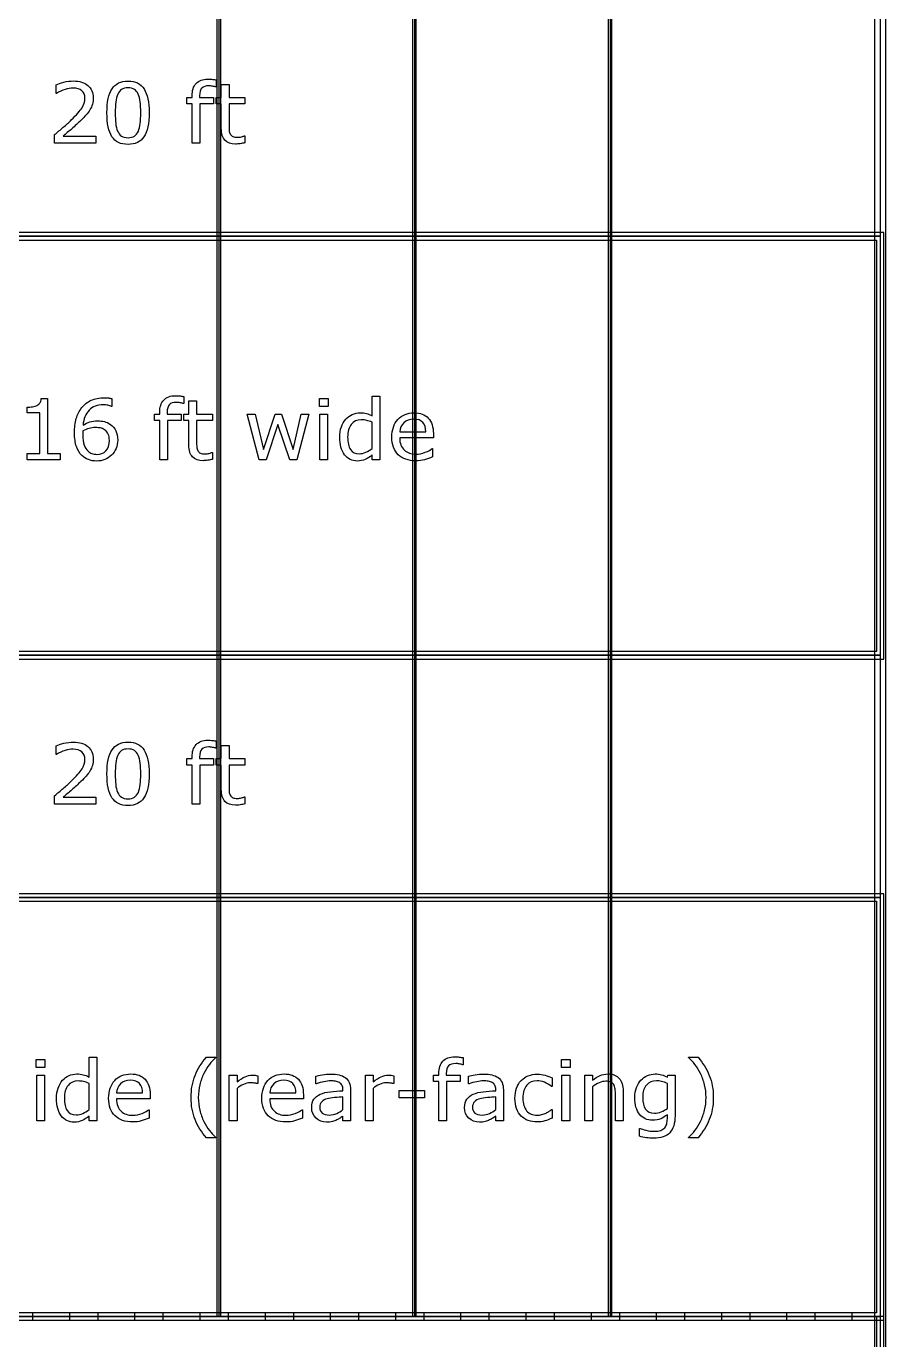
# Model space of a CAD drawing. Extents: x -13 to 750, y 12 to 2314.
# Drawn here: x 176.3 to 268.6, y 1431.4 to 1572.4 of the extents above; entities that cross this region are included whole.
import ezdxf

# ---------------------------------------------------------------- set-up
doc = ezdxf.new("R2010")
doc.units = 0
doc.layers.get('0').update_dxf_attribs({"linetype": 'CONTINUOUS'})

msp = doc.modelspace()

# ---------------------------------------------------------------- linework, layer by layer
at = {"color": 7}
for points in [[(43.400391, 1718.48961), (43.400391, 1266.2904), (268.59961, 1266.2904), (268.59961, 1718.48961)], [(44.599609, 1717.29039), (267.40039, 1717.29039), (267.40039, 1267.4896), (44.599609, 1267.4896)], [(196.80078, 1691.89), (196.80078, 1433.89), (197.19922, 1433.89), (197.19922, 1691.89)], [(217.80078, 1691.89), (217.80078, 1433.89), (218.19922, 1433.89), (218.19922, 1691.89)], [(238.80078, 1691.89), (238.80078, 1433.89), (239.19922, 1433.89), (239.19922, 1691.89)], [(44, 1575.89), (268, 1575.89), (268, 1549.89), (44, 1549.89)], [(189.51489, 1563.16393)], [(188.35912, 1561.16881)], [(43.599609, 1550.29039), (43.599609, 1504.48961), (268.40039, 1504.48961), (268.40039, 1550.29039)], [(44, 1549.89), (268, 1549.89), (268, 1504.89), (44, 1504.89)], [(44.400391, 1549.48961), (267.59961, 1549.48961), (267.59961, 1505.29039), (44.400391, 1505.29039)], [(208.73437, 1531.62047), (207.80273, 1531.62047), (207.80273, 1532.4774), (208.73437, 1532.4774)], [(206.65576, 1530.79869), (205.37695, 1525.89), (204.6123, 1525.89), (203.35107, 1529.67369), (202.09863, 1525.89), (201.33838, 1525.89), (200.04639, 1530.79869), (200.90771, 1530.79869), (201.80859, 1526.99742), (203.03467, 1530.79869), (203.71582, 1530.79869), (204.97266, 1526.99742), (205.8252, 1530.79869)], [(208.68164, 1525.89), (207.85547, 1525.89), (207.85547, 1530.79869), (208.68164, 1530.79869)], [(186.14213, 1528.01251)], [(213.47168, 1527.09847)], [(44, 1504.89), (268, 1504.89), (268, 1478.89), (44, 1478.89)], [(189.51489, 1492.16393)], [(188.35912, 1490.16881)], [(43.599609, 1479.29039), (43.599609, 1433.48961), (268.40039, 1433.48961), (268.40039, 1479.29039)], [(44, 1478.89), (268, 1478.89), (268, 1433.89), (44, 1433.89)], [(44.400391, 1478.48961), (267.59961, 1478.48961), (267.59961, 1434.29039), (44.400391, 1434.29039)], [(178.32642, 1460.62047), (177.39478, 1460.62047), (177.39478, 1461.4774), (178.32642, 1461.4774)], [(234.72144, 1460.62047), (233.78979, 1460.62047), (233.78979, 1461.4774), (234.72144, 1461.4774)], [(178.27368, 1454.89), (177.44751, 1454.89), (177.44751, 1459.79869), (178.27368, 1459.79869)], [(234.6687, 1454.89), (233.84253, 1454.89), (233.84253, 1459.79869), (234.6687, 1459.79869)], [(219.09009, 1457.35533), (216.3479, 1457.35533), (216.3479, 1458.15074), (219.09009, 1458.15074)], [(250.08472, 1457.40358)], [(183.06372, 1456.09847)], [(210.323, 1456.09852)], [(226.73218, 1456.09852)], [(245.15405, 1456.2391)], [(44, 1433.89), (268, 1433.89), (268, 1289.89), (44, 1289.89)], [(177, 1434.29039), (177, 1433.48961), (181, 1433.48961), (181, 1434.29039)], [(184, 1434.29039), (184, 1433.48961), (188, 1433.48961), (188, 1434.29039)], [(191, 1434.29039), (191, 1433.48961), (195, 1433.48961), (195, 1434.29039)], [(198, 1434.29039), (198, 1433.48961), (202, 1433.48961), (202, 1434.29039)], [(205, 1434.29039), (205, 1433.48961), (209, 1433.48961), (209, 1434.29039)], [(212, 1434.29039), (212, 1433.48961), (216, 1433.48961), (216, 1434.29039)], [(219, 1434.29039), (219, 1433.48961), (223, 1433.48961), (223, 1434.29039)], [(226, 1434.29039), (226, 1433.48961), (230, 1433.48961), (230, 1434.29039)], [(233, 1434.29039), (233, 1433.48961), (237, 1433.48961), (237, 1434.29039)], [(240, 1434.29039), (240, 1433.48961), (244, 1433.48961), (244, 1434.29039)], [(247, 1434.29039), (247, 1433.48961), (251, 1433.48961), (251, 1434.29039)], [(254, 1434.29039), (254, 1433.48961), (258, 1433.48961), (258, 1434.29039)], [(261, 1434.29039), (261, 1433.48961), (265, 1433.48961), (265, 1434.29039)], [(267.59961, 1433.89), (267.59961, 1429.89), (268.40039, 1429.89), (268.40039, 1433.89)]]:
    msp.add_lwpolyline(points, close=True, dxfattribs=at)
for points in [[(197, 1691.89), (197, 1433.89)], [(218, 1691.89), (218, 1433.89)], [(239, 1691.89), (239, 1433.89)], [(179.57886, 1565.23814), (179.53496, 1565.23814), (179.53496, 1566.161)], [(196.72632, 1565.92809), (196.68242, 1565.92809)], [(197.26685, 1561.49405), (197.26685, 1564.10441), (196.70874, 1564.10441), (196.70874, 1564.79874), (197.26685, 1564.79874), (197.26685, 1566.20939), (198.09302, 1566.20939), (198.09302, 1564.79874), (199.7981, 1564.79874), (199.7981, 1564.10441), (198.09302, 1564.10441), (198.09302, 1561.86759)], [(196.72637, 1566.68394), (196.72632, 1565.92809)], [(194.92901, 1564.96564), (194.92901, 1564.79865), (196.41875, 1564.79865), (196.41875, 1564.10432), (194.95537, 1564.10432), (194.95537, 1559.89), (194.1292, 1559.89), (194.1292, 1564.10436), (193.57109, 1564.10436), (193.57109, 1564.79869), (194.1292, 1564.79869), (194.1292, 1564.96129)], [(183.802, 1559.89), (179.37231, 1559.89), (179.37231, 1560.80846)], [(180.28201, 1560.64146), (183.80203, 1560.64146), (183.802, 1559.89)], [(199.75417, 1560.67664), (199.79807, 1560.67664), (199.7981, 1559.93395)], [(177.93311, 1532.45539), (178.61426, 1532.45539), (178.61426, 1526.55793), (179.9502, 1526.55793), (179.9502, 1525.89)], [(185.50488, 1532.4554), (185.50488, 1531.61604), (185.46098, 1531.61604)], [(193.24805, 1531.92805), (193.20415, 1531.92805)], [(193.78857, 1527.49401), (193.78857, 1530.10437), (193.23047, 1530.10437), (193.23047, 1530.7987), (193.78857, 1530.7987), (193.78857, 1532.20935), (194.61475, 1532.20935), (194.61475, 1530.7987), (196.31982, 1530.7987), (196.31982, 1530.10437), (194.61475, 1530.10437), (194.61475, 1527.86755)], [(193.2481, 1532.68394), (193.24805, 1531.92805)], [(213.47168, 1530.60093), (213.47168, 1532.72788), (214.29785, 1532.72788), (214.29785, 1525.89)], [(179.9502, 1525.89), (176.4082, 1525.89), (176.4082, 1526.55797), (177.77051, 1526.55797), (177.77051, 1530.94371), (176.4082, 1530.94371), (176.4082, 1531.54137)], [(191.45073, 1530.9656), (191.45073, 1530.79861), (192.94048, 1530.79861), (192.94048, 1530.10428), (191.4771, 1530.10428), (191.4771, 1525.89), (190.65093, 1525.89), (190.65093, 1530.10436), (190.09282, 1530.10436), (190.09282, 1530.79869), (190.65093, 1530.79869), (190.65093, 1530.96129)], [(213.47168, 1527.0985), (213.47168, 1529.91539)], [(185.25038, 1527.97729), (185.25, 1527.97736)], [(216.41602, 1528.89146), (219.22852, 1528.89146)], [(220.03271, 1528.25865), (216.41602, 1528.25865)], [(220.03266, 1528.70689), (220.03271, 1528.25865)], [(196.27591, 1526.6766), (196.31981, 1526.6766), (196.31982, 1525.93391)], [(214.29785, 1525.89), (213.47168, 1525.89), (213.47168, 1526.40416)], [(219.89209, 1527.08971), (219.93599, 1527.08971), (219.93599, 1526.18883)], [(197.26685, 1490.49405), (197.26685, 1493.10441), (196.70874, 1493.10441), (196.70874, 1493.79874), (197.26685, 1493.79874), (197.26685, 1495.20939), (198.09302, 1495.20939), (198.09302, 1493.79874), (199.7981, 1493.79874), (199.7981, 1493.10441), (198.09302, 1493.10441), (198.09302, 1490.86759)], [(196.72637, 1495.68394), (196.72632, 1494.92809)], [(179.57886, 1494.23814), (179.53496, 1494.23814), (179.53496, 1495.161)], [(194.92901, 1493.96564), (194.92901, 1493.79865), (196.41875, 1493.79865), (196.41875, 1493.10432), (194.95537, 1493.10432), (194.95537, 1488.89), (194.1292, 1488.89), (194.1292, 1493.10436), (193.57109, 1493.10436), (193.57109, 1493.79869), (194.1292, 1493.79869), (194.1292, 1493.96129)], [(196.72632, 1494.92809), (196.68242, 1494.92809)], [(183.802, 1488.89), (179.37231, 1488.89), (179.37231, 1489.80846)], [(180.28201, 1489.64146), (183.80203, 1489.64146), (183.802, 1488.89)], [(199.75417, 1489.67664), (199.79807, 1489.67664), (199.7981, 1488.93395)], [(183.06372, 1459.60093), (183.06372, 1461.72788), (183.88989, 1461.72788), (183.88989, 1454.89)], [(195.66284, 1461.72789), (196.66919, 1461.72789), (196.66919, 1461.68399)], [(223.21659, 1461.68394), (223.21655, 1460.92809)], [(247.43921, 1461.6839), (247.43921, 1461.7278), (248.44556, 1461.7278)], [(221.41923, 1459.96564), (221.41923, 1459.79865), (222.90898, 1459.79865), (222.90898, 1459.10432), (221.4456, 1459.10432), (221.4456, 1454.89), (220.61942, 1454.89), (220.61942, 1459.10436), (220.06132, 1459.10436), (220.06132, 1459.79869), (220.61942, 1459.79869), (220.61942, 1459.96129)], [(223.21655, 1460.92809), (223.17265, 1460.92809)], [(183.06372, 1456.0985), (183.06372, 1458.91539)], [(198.95439, 1458.37486), (198.95439, 1454.89), (198.12821, 1454.89), (198.12821, 1459.79869), (198.95439, 1459.79869), (198.95439, 1459.07359)], [(201.19116, 1458.89781), (201.14726, 1458.89781)], [(201.1912, 1459.74599), (201.19116, 1458.89781)], [(207.45337, 1458.85392), (207.40947, 1458.85392), (207.40947, 1459.69327)], [(213.56181, 1458.37486), (213.56181, 1454.89), (212.73564, 1454.89), (212.73564, 1459.79869), (213.56181, 1459.79869), (213.56181, 1459.07359)], [(215.79858, 1458.89781), (215.75468, 1458.89781)], [(215.79862, 1459.74599), (215.79858, 1458.89781)], [(223.86255, 1458.85392), (223.81865, 1458.85392), (223.81865, 1459.69327)], [(232.77466, 1459.50426), (232.77466, 1458.5858), (232.73066, 1458.5858)], [(237.12959, 1458.55506), (237.12959, 1454.89), (236.30342, 1454.89), (236.30342, 1459.79869), (237.12959, 1459.79869), (237.12959, 1459.25377)], [(245.15398, 1459.58771), (245.20668, 1459.79865), (245.98011, 1459.79865), (245.98022, 1455.44811)], [(245.15405, 1456.23912), (245.15405, 1458.91539)], [(186.00806, 1457.89146), (188.82056, 1457.89146)], [(189.62476, 1457.25865), (186.00806, 1457.25865)], [(189.62471, 1457.70689), (189.62476, 1457.25865)], [(202.46118, 1457.89146), (205.27368, 1457.89146)], [(206.07788, 1457.25865), (202.46118, 1457.25865)], [(206.07784, 1457.70689), (206.07788, 1457.25865)], [(210.323, 1458.13317), (210.323, 1458.26062)], [(210.323, 1456.0985), (210.323, 1457.4652)], [(211.14483, 1458.22109), (211.14478, 1454.89)], [(226.73218, 1458.13317), (226.73218, 1458.26062)], [(226.73218, 1456.0985), (226.73218, 1457.4652)], [(227.55401, 1458.22109), (227.55396, 1454.89)], [(240.40796, 1454.89), (239.58179, 1454.89), (239.58179, 1457.68492)], [(240.40791, 1458.07604), (240.40796, 1454.89)], [(189.48413, 1456.08971), (189.52803, 1456.08971), (189.52803, 1455.18883)], [(205.93726, 1456.08971), (205.98116, 1456.08971), (205.98116, 1455.18883)], [(232.73066, 1456.10728), (232.77466, 1456.10728), (232.77466, 1455.19762)], [(183.88989, 1454.89), (183.06372, 1454.89), (183.06372, 1455.40416)], [(211.14478, 1454.89), (210.323, 1454.89), (210.323, 1455.41295)], [(227.55396, 1454.89), (226.73218, 1454.89), (226.73218, 1455.41295)], [(245.15398, 1455.1097), (245.15398, 1455.55794)], [(196.66919, 1453.07945), (195.66284, 1453.07945)], [(196.66919, 1453.12344), (196.66919, 1453.07945)], [(242.17456, 1453.24202), (242.17456, 1454.08577), (242.21846, 1454.08577)], [(248.44556, 1453.07945), (247.43921, 1453.07945), (247.43921, 1453.12335)]]:
    msp.add_lwpolyline(points, dxfattribs=at)
for points in [[(179.53496, 1566.161), (179.742967, 1566.263533), (180.019823, 1566.357283), (180.36553, 1566.44225)], [(180.36553, 1566.44225), (180.714163, 1566.52721), (181.051077, 1566.56969), (181.37627, 1566.56969)], [(181.35425, 1565.80943), (181.08765, 1565.80943), (180.799077, 1565.762557), (180.48853, 1565.66881)], [(182.29028, 1565.51939), (182.067627, 1565.71275), (181.755617, 1565.80943), (181.35425, 1565.80943)], [(181.37627, 1566.56969), (182.04717, 1566.56969), (182.57305, 1566.40709), (182.95391, 1566.08189)], [(182.95391, 1566.08189), (183.33477, 1565.75963), (183.5252, 1565.321643), (183.5252, 1564.76793)], [(184.98853, 1563.15514), (184.98853, 1564.318227), (185.171633, 1565.176623), (185.53784, 1565.73033)], [(185.53784, 1565.73033), (185.904053, 1566.28697), (186.475343, 1566.56529), (187.25171, 1566.56529)], [(187.25171, 1565.8402), (186.976317, 1565.8402), (186.7478, 1565.78307), (186.56616, 1565.66881)], [(187.25171, 1566.56529), (188.036863, 1566.56529), (188.609617, 1566.282577), (188.96997, 1565.71715)], [(187.93286, 1565.66881), (187.75708, 1565.78307), (187.53003, 1565.8402), (187.25171, 1565.8402)], [(188.96997, 1565.71715), (189.33325, 1565.15465), (189.51489, 1564.303577), (189.51489, 1563.16393)], [(194.1292, 1564.96129), (194.1292, 1565.544297), (194.27422, 1565.991073), (194.56426, 1566.30162)], [(194.56426, 1566.30162), (194.8543, 1566.6151), (195.273243, 1566.77184), (195.82109, 1566.77184)], [(195.16631, 1565.81379), (195.00811, 1565.658517), (194.92901, 1565.3758), (194.92901, 1564.96564)], [(195.93975, 1566.05109), (195.585257, 1566.05109), (195.327443, 1565.97199), (195.16631, 1565.81379)], [(195.82109, 1566.77184), (196.005663, 1566.77184), (196.171193, 1566.76304), (196.31768, 1566.74544)], [(196.32647, 1566.00719), (196.179983, 1566.036457), (196.051077, 1566.05109), (195.93975, 1566.05109)], [(196.31768, 1566.74544), (196.467093, 1566.72784), (196.603323, 1566.70734), (196.72637, 1566.68394)], [(196.68242, 1565.92809), (196.5916, 1565.954423), (196.47295, 1565.98079), (196.32647, 1566.00719)], [(180.48853, 1565.66881), (180.177983, 1565.575057), (179.87476, 1565.4315), (179.57886, 1565.23814)], [(182.62866, 1564.72398), (182.62866, 1565.063827), (182.515867, 1565.328963), (182.29028, 1565.51939)], [(182.31665, 1563.68248), (182.524657, 1564.004747), (182.62866, 1564.351913), (182.62866, 1564.72398)], [(183.5252, 1564.76793), (183.5252, 1564.518903), (183.492967, 1564.285993), (183.4285, 1564.0692)], [(186.13989, 1565.15025), (186.040283, 1564.933457), (185.971437, 1564.650743), (185.93335, 1564.30211)], [(186.56616, 1565.66881), (186.387453, 1565.55455), (186.245363, 1565.381697), (186.13989, 1565.15025)], [(188.35474, 1565.15904), (188.2522, 1565.384627), (188.111573, 1565.55455), (187.93286, 1565.66881)], [(188.56567, 1564.32408), (188.530537, 1564.652207), (188.460227, 1564.930527), (188.35474, 1565.15904)], [(188.62277, 1563.16393), (188.62277, 1563.609237), (188.603737, 1563.995953), (188.56567, 1564.32408)], [(181.16089, 1562.38609), (181.72339, 1562.931017), (182.108643, 1563.363147), (182.31665, 1563.68248)], [(182.74734, 1562.92223), (182.595, 1562.746443), (182.408967, 1562.551617), (182.18924, 1562.33775)], [(183.15164, 1563.45836), (183.03738, 1563.27672), (182.902613, 1563.09801), (182.74734, 1562.92223)], [(183.4285, 1564.0692), (183.366967, 1563.855333), (183.27468, 1563.65172), (183.15164, 1563.45836)], [(185.52905, 1560.58873), (185.168703, 1561.14537), (184.98853, 1562.00084), (184.98853, 1563.15514)], [(185.93335, 1564.30211), (185.898217, 1563.953477), (185.88065, 1563.571153), (185.88065, 1563.15514)], [(185.88065, 1563.15514), (185.88065, 1562.698107), (185.89675, 1562.31578), (185.92895, 1562.00816)], [(188.56567, 1562.00377), (188.603737, 1562.326037), (188.62277, 1562.712757), (188.62277, 1563.16393)], [(189.51489, 1563.16393), (189.51489, 1561.989123), (189.33032, 1561.12633), (188.96118, 1560.57555)], [(179.37231, 1560.80846), (179.67993, 1561.072127), (179.98755, 1561.335797), (180.29517, 1561.59947)], [(180.29517, 1561.59947), (180.605717, 1561.863143), (180.89429, 1562.12535), (181.16089, 1562.38609)], [(182.18924, 1562.33775), (181.87576, 1562.030137), (181.55203, 1561.73131), (181.21805, 1561.44127)], [(185.92895, 1562.00816), (185.96115, 1561.700547), (186.029997, 1561.425157), (186.13549, 1561.18199)], [(188.35913, 1561.16881), (188.46167, 1561.406117), (188.530517, 1561.684437), (188.56567, 1562.00377)], [(197.65796, 1560.19767), (197.39722, 1560.467197), (197.26685, 1560.899323), (197.26685, 1561.49405)], [(198.09302, 1561.86759), (198.09302, 1561.609777), (198.098887, 1561.407627), (198.11062, 1561.26114)], [(181.21805, 1561.44127), (180.884063, 1561.154163), (180.57205, 1560.88756), (180.28201, 1560.64146)], [(187.25171, 1559.75377), (186.46655, 1559.75377), (185.89233, 1560.03209), (185.52905, 1560.58873)], [(186.13549, 1561.18199), (186.23217, 1560.953477), (186.3684, 1560.77916), (186.54418, 1560.65904)], [(186.54418, 1560.65904), (186.722893, 1560.538927), (186.958733, 1560.47887), (187.2517, 1560.47887)], [(187.2517, 1560.47887), (187.527087, 1560.47887), (187.755603, 1560.535997), (187.93725, 1560.65025)], [(188.96118, 1560.57555), (188.594973, 1560.027697), (188.02515, 1559.75377), (187.25171, 1559.75377)], [(187.93725, 1560.65025), (188.11889, 1560.76451), (188.259513, 1560.937363), (188.35912, 1561.16881)], [(198.80054, 1559.79337), (198.29956, 1559.79337), (197.9187, 1559.928137), (197.65796, 1560.19767)], [(198.11062, 1561.26114), (198.122353, 1561.117587), (198.163367, 1560.982823), (198.23366, 1560.85685)], [(198.23366, 1560.85685), (198.298127, 1560.739663), (198.386017, 1560.653237), (198.49733, 1560.59757)], [(198.49733, 1560.59757), (198.61159, 1560.544837), (198.784443, 1560.51847), (199.01589, 1560.51847)], [(199.01589, 1560.51847), (199.150657, 1560.51847), (199.29128, 1560.537503), (199.43776, 1560.57557)], [(199.43776, 1560.57557), (199.584247, 1560.61657), (199.689717, 1560.65026), (199.75417, 1560.67664)], [(199.28833, 1559.83287), (199.10669, 1559.806537), (198.944093, 1559.79337), (198.80054, 1559.79337)], [(199.7981, 1559.93395), (199.642827, 1559.89295), (199.472903, 1559.859257), (199.28833, 1559.83287)], [(177.48047, 1531.7215), (177.615237, 1531.794747), (177.720703, 1531.887033), (177.79687, 1531.99836)], [(177.79687, 1531.99836), (177.875977, 1532.11262), (177.92139, 1532.264963), (177.93311, 1532.45539)], [(182.29248, 1531.50182), (182.550293, 1531.832873), (182.882813, 1532.090683), (183.29004, 1532.27525)], [(183.29004, 1532.27525), (183.697267, 1532.46275), (184.171877, 1532.5565), (184.71387, 1532.5565)], [(184.71387, 1532.5565), (184.886717, 1532.5565), (185.031737, 1532.549167), (185.14893, 1532.5345)], [(185.14893, 1532.5345), (185.266117, 1532.519833), (185.384767, 1532.493467), (185.50488, 1532.4554)], [(190.65093, 1530.96129), (190.65093, 1531.544297), (190.79595, 1531.991073), (191.08599, 1532.30162)], [(191.08599, 1532.30162), (191.37603, 1532.6151), (191.794973, 1532.77184), (192.34282, 1532.77184)], [(192.46148, 1532.05105), (192.106987, 1532.05105), (191.849173, 1531.97195), (191.68804, 1531.81375)], [(192.34282, 1532.77184), (192.527393, 1532.77184), (192.692923, 1532.76304), (192.83941, 1532.74544)], [(192.84819, 1532.00715), (192.70171, 1532.036417), (192.572807, 1532.05105), (192.46148, 1532.05105)], [(192.83941, 1532.74544), (192.988823, 1532.72784), (193.125053, 1532.70734), (193.2481, 1532.68394)], [(193.20415, 1531.92805), (193.11333, 1531.954383), (192.994677, 1531.98075), (192.84819, 1532.00715)], [(176.4082, 1531.54137), (176.592773, 1531.54137), (176.790527, 1531.556003), (177.00146, 1531.58527)], [(177.00146, 1531.58527), (177.2124, 1531.61747), (177.37207, 1531.66288), (177.48047, 1531.7215)], [(181.69482, 1530.3065), (181.8208, 1530.754747), (182.02002, 1531.153187), (182.29248, 1531.50182)], [(183.07475, 1531.20733), (182.69975, 1530.814757), (182.481487, 1530.28302), (182.41996, 1529.61212)], [(184.58207, 1531.80059), (183.95219, 1531.80059), (183.44975, 1531.602837), (183.07475, 1531.20733)], [(185.08744, 1531.73909), (184.92338, 1531.78009), (184.754923, 1531.80059), (184.58207, 1531.80059)], [(185.46098, 1531.61604), (185.378947, 1531.659973), (185.254433, 1531.70099), (185.08744, 1531.73909)], [(191.68804, 1531.81375), (191.529833, 1531.658477), (191.45073, 1531.37576), (191.45073, 1530.9656)], [(210.63721, 1530.24938), (210.83643, 1530.472033), (211.067873, 1530.641953), (211.33154, 1530.75914)], [(211.33154, 1530.75914), (211.598147, 1530.876327), (211.873537, 1530.93492), (212.15771, 1530.93492)], [(212.15771, 1530.93492), (212.415523, 1530.93492), (212.64404, 1530.907087), (212.84326, 1530.85142)], [(212.84326, 1530.85142), (213.04248, 1530.798687), (213.251953, 1530.71519), (213.47168, 1530.60093)], [(216.2314, 1530.2274), (216.670847, 1530.69908), (217.247993, 1530.93492), (217.96284, 1530.93492)], [(217.96284, 1530.93492), (218.624947, 1530.93492), (219.134713, 1530.74156), (219.49214, 1530.35484)], [(181.51025, 1528.76402), (181.51025, 1529.3441), (181.571773, 1529.85826), (181.69482, 1530.3065)], [(183.07471, 1529.26051), (182.860843, 1529.20191), (182.641117, 1529.111087), (182.41553, 1528.98804)], [(182.41996, 1529.61212), (182.666053, 1529.761533), (182.907753, 1529.874327), (183.14506, 1529.9505)], [(183.76904, 1529.34841), (183.52002, 1529.34841), (183.288577, 1529.31911), (183.07471, 1529.26051)], [(183.14506, 1529.9505), (183.385293, 1530.0296), (183.66215, 1530.06915), (183.97563, 1530.06915)], [(184.2832, 1529.30451), (184.11914, 1529.333777), (183.947753, 1529.34841), (183.76904, 1529.34841)], [(183.97563, 1530.06915), (184.25395, 1530.06915), (184.498577, 1530.042783), (184.70951, 1529.99005)], [(184.73145, 1529.11994), (184.596683, 1529.213693), (184.447267, 1529.275217), (184.2832, 1529.30451)], [(184.70951, 1529.99005), (184.923377, 1529.94025), (185.14164, 1529.83771), (185.3643, 1529.68243)], [(185.12695, 1528.65412), (185.04785, 1528.832833), (184.916017, 1528.988107), (184.73145, 1529.11994)], [(185.3643, 1529.68243), (185.622113, 1529.503717), (185.815473, 1529.27813), (185.94438, 1529.00567)], [(209.97803, 1528.30699), (209.97803, 1528.72301), (210.036623, 1529.093617), (210.15381, 1529.41881)], [(210.15381, 1529.41881), (210.273923, 1529.744003), (210.435057, 1530.02086), (210.63721, 1530.24938)], [(211.21729, 1529.69563), (210.959477, 1529.37337), (210.83057, 1528.91634), (210.83057, 1528.32454)], [(212.29834, 1530.17903), (211.835447, 1530.17903), (211.475097, 1530.017897), (211.21729, 1529.69563)], [(212.87402, 1530.12193), (212.69824, 1530.159997), (212.506347, 1530.17903), (212.29834, 1530.17903)], [(213.47168, 1529.91539), (213.249027, 1530.014997), (213.049807, 1530.083843), (212.87402, 1530.12193)], [(215.57661, 1528.31578), (215.57661, 1529.118513), (215.794873, 1529.75572), (216.2314, 1530.2274)], [(216.85986, 1529.86266), (216.59912, 1529.601913), (216.451173, 1529.27818), (216.41602, 1528.89146)], [(217.91895, 1530.25377), (217.476563, 1530.25377), (217.123533, 1530.1234), (216.85986, 1529.86266)], [(218.89893, 1529.89781), (218.685057, 1530.135117), (218.358397, 1530.25377), (217.91895, 1530.25377)], [(219.22852, 1528.89146), (219.225853, 1529.32506), (219.11599, 1529.66051), (218.89893, 1529.89781)], [(219.49214, 1530.35484), (219.852487, 1529.968127), (220.03266, 1529.41881), (220.03266, 1528.70689)], [(181.7124, 1527.31383), (181.577633, 1527.715197), (181.51025, 1528.198593), (181.51025, 1528.76402)], [(182.40233, 1528.79908), (182.399663, 1528.74048), (182.39833, 1528.665773), (182.39833, 1528.57496)], [(182.39833, 1528.57496), (182.39833, 1528.112067), (182.445203, 1527.745857), (182.53895, 1527.47633)], [(182.41553, 1528.98804), (182.40953, 1528.923573), (182.40513, 1528.860587), (182.40233, 1528.79908)], [(184.88563, 1526.85669), (185.128797, 1527.11743), (185.25038, 1527.490963), (185.25038, 1527.97729)], [(185.25, 1527.97736), (185.25, 1528.24982), (185.208983, 1528.475407), (185.12695, 1528.65412)], [(186.14209, 1528.01256), (186.14209, 1527.34752), (185.922363, 1526.804063), (185.48291, 1526.38219)], [(185.94438, 1529.00567), (186.076213, 1528.73321), (186.14213, 1528.402157), (186.14213, 1528.01251)], [(194.61475, 1527.86755), (194.61475, 1527.609737), (194.620617, 1527.407587), (194.63235, 1527.2611)], [(210.49219, 1526.43053), (210.149417, 1526.881703), (209.97803, 1527.50719), (209.97803, 1528.30699)], [(210.83057, 1528.32454), (210.83057, 1527.741533), (210.930177, 1527.297687), (211.12939, 1526.993)], [(216.26216, 1526.43492), (215.805127, 1526.877307), (215.57661, 1527.50426), (215.57661, 1528.31578)], [(216.41602, 1528.25865), (216.41602, 1527.956897), (216.46143, 1527.693227), (216.55225, 1527.46764)], [(182.29687, 1526.34703), (182.044923, 1526.590197), (181.8501, 1526.912463), (181.7124, 1527.31383)], [(182.99561, 1525.90318), (182.731937, 1526.002793), (182.499023, 1526.150743), (182.29687, 1526.34703)], [(182.53895, 1527.47633), (182.63563, 1527.209723), (182.767467, 1526.998783), (182.93446, 1526.84351)], [(182.93446, 1526.84351), (183.069227, 1526.714603), (183.214247, 1526.61939), (183.36952, 1526.55787)], [(183.36952, 1526.55787), (183.527727, 1526.49927), (183.699113, 1526.46997), (183.88368, 1526.46997)], [(185.48291, 1526.38219), (185.046383, 1525.963243), (184.51025, 1525.75377), (183.87451, 1525.75377)], [(183.88368, 1526.46997), (184.308487, 1526.46997), (184.64247, 1526.598877), (184.88563, 1526.85669)], [(194.17969, 1526.19763), (193.918943, 1526.467157), (193.78857, 1526.899283), (193.78857, 1527.49401)], [(194.63235, 1527.2611), (194.644083, 1527.117547), (194.6851, 1526.982783), (194.7554, 1526.85681)], [(194.7554, 1526.85681), (194.819867, 1526.739623), (194.907757, 1526.653197), (195.01907, 1526.59753)], [(195.01907, 1526.59753), (195.13333, 1526.544797), (195.306183, 1526.51843), (195.53763, 1526.51843)], [(195.53763, 1526.51843), (195.672397, 1526.51843), (195.81302, 1526.537463), (195.9595, 1526.57553)], [(195.9595, 1526.57553), (196.105987, 1526.61653), (196.211457, 1526.65022), (196.27591, 1526.6766)], [(211.88965, 1525.75377), (211.30371, 1525.75377), (210.83789, 1525.979357), (210.49219, 1526.43053)], [(211.12939, 1526.993), (211.32861, 1526.69124), (211.647947, 1526.54036), (212.0874, 1526.54036)], [(212.0874, 1526.54036), (212.321773, 1526.54036), (212.55908, 1526.59163), (212.79932, 1526.69417)], [(213.47168, 1526.40416), (213.234373, 1526.19908), (212.986813, 1526.039413), (212.729, 1525.92516)], [(212.79932, 1526.69417), (213.039553, 1526.799637), (213.263673, 1526.934403), (213.47168, 1527.09847)], [(218.16938, 1525.77574), (217.354927, 1525.77574), (216.719187, 1525.995467), (216.26216, 1526.43492)], [(216.55225, 1527.46764), (216.64307, 1527.24498), (216.76758, 1527.061873), (216.92578, 1526.91832)], [(216.92578, 1526.91832), (217.078127, 1526.777693), (217.258303, 1526.672223), (217.46631, 1526.60191)], [(217.46631, 1526.60191), (217.677243, 1526.531603), (217.908687, 1526.49645), (218.16064, 1526.49645)], [(218.16064, 1526.49645), (218.494627, 1526.49645), (218.830077, 1526.562367), (219.16699, 1526.6942)], [(219.16699, 1526.6942), (219.506837, 1526.828967), (219.748537, 1526.960803), (219.89209, 1527.08971)], [(183.87451, 1525.75377), (183.552243, 1525.75377), (183.259277, 1525.803573), (182.99561, 1525.90318)], [(195.32227, 1525.79333), (194.82129, 1525.79333), (194.44043, 1525.928097), (194.17969, 1526.19763)], [(195.81006, 1525.83283), (195.62842, 1525.806497), (195.465823, 1525.79333), (195.32227, 1525.79333)], [(196.31982, 1525.93391), (196.164547, 1525.89291), (195.994627, 1525.859217), (195.81006, 1525.83283)], [(212.729, 1525.92516), (212.471193, 1525.8109), (212.19141, 1525.75377), (211.88965, 1525.75377)], [(219.08345, 1525.89439), (218.79341, 1525.81529), (218.48872, 1525.77574), (218.16938, 1525.77574)], [(219.93599, 1526.18883), (219.657663, 1526.071643), (219.373483, 1525.973497), (219.08345, 1525.89439)], [(179.53496, 1495.161), (179.742967, 1495.263533), (180.019823, 1495.357283), (180.36553, 1495.44225)], [(180.36553, 1495.44225), (180.714163, 1495.52721), (181.051077, 1495.56969), (181.37627, 1495.56969)], [(181.37627, 1495.56969), (182.04717, 1495.56969), (182.57305, 1495.40709), (182.95391, 1495.08189)], [(185.53784, 1494.73033), (185.904053, 1495.28697), (186.475343, 1495.56529), (187.25171, 1495.56529)], [(187.25171, 1495.56529), (188.036863, 1495.56529), (188.609617, 1495.282577), (188.96997, 1494.71715)], [(194.1292, 1493.96129), (194.1292, 1494.544297), (194.27422, 1494.991073), (194.56426, 1495.30162)], [(194.56426, 1495.30162), (194.8543, 1495.6151), (195.273243, 1495.77184), (195.82109, 1495.77184)], [(195.82109, 1495.77184), (196.005663, 1495.77184), (196.171193, 1495.76304), (196.31768, 1495.74544)], [(196.31768, 1495.74544), (196.467093, 1495.72784), (196.603323, 1495.70734), (196.72637, 1495.68394)], [(180.48853, 1494.66881), (180.177983, 1494.575057), (179.87476, 1494.4315), (179.57886, 1494.23814)], [(181.35425, 1494.80943), (181.08765, 1494.80943), (180.799077, 1494.762557), (180.48853, 1494.66881)], [(182.29028, 1494.51939), (182.067627, 1494.71275), (181.755617, 1494.80943), (181.35425, 1494.80943)], [(182.62866, 1493.72398), (182.62866, 1494.063827), (182.515867, 1494.328963), (182.29028, 1494.51939)], [(182.95391, 1495.08189), (183.33477, 1494.75963), (183.5252, 1494.321643), (183.5252, 1493.76793)], [(184.98853, 1492.15514), (184.98853, 1493.318227), (185.171633, 1494.176623), (185.53784, 1494.73033)], [(186.13989, 1494.15025), (186.040283, 1493.933457), (185.971437, 1493.650743), (185.93335, 1493.30211)], [(186.56616, 1494.66881), (186.387453, 1494.55455), (186.245363, 1494.381697), (186.13989, 1494.15025)], [(187.25171, 1494.8402), (186.976317, 1494.8402), (186.7478, 1494.78307), (186.56616, 1494.66881)], [(187.93286, 1494.66881), (187.75708, 1494.78307), (187.53003, 1494.8402), (187.25171, 1494.8402)], [(188.35474, 1494.15904), (188.2522, 1494.384627), (188.111573, 1494.55455), (187.93286, 1494.66881)], [(188.56567, 1493.32408), (188.530537, 1493.652207), (188.460227, 1493.930527), (188.35474, 1494.15904)], [(188.96997, 1494.71715), (189.33325, 1494.15465), (189.51489, 1493.303577), (189.51489, 1492.16393)], [(195.16631, 1494.81379), (195.00811, 1494.658517), (194.92901, 1494.3758), (194.92901, 1493.96564)], [(195.93975, 1495.05109), (195.585257, 1495.05109), (195.327443, 1494.97199), (195.16631, 1494.81379)], [(196.32647, 1495.00719), (196.179983, 1495.036457), (196.051077, 1495.05109), (195.93975, 1495.05109)], [(196.68242, 1494.92809), (196.5916, 1494.954423), (196.47295, 1494.98079), (196.32647, 1495.00719)], [(181.16089, 1491.38609), (181.72339, 1491.931017), (182.108643, 1492.363147), (182.31665, 1492.68248)], [(182.31665, 1492.68248), (182.524657, 1493.004747), (182.62866, 1493.351913), (182.62866, 1493.72398)], [(183.15164, 1492.45836), (183.03738, 1492.27672), (182.902613, 1492.09801), (182.74734, 1491.92223)], [(183.4285, 1493.0692), (183.366967, 1492.855333), (183.27468, 1492.65172), (183.15164, 1492.45836)], [(183.5252, 1493.76793), (183.5252, 1493.518903), (183.492967, 1493.285993), (183.4285, 1493.0692)], [(185.93335, 1493.30211), (185.898217, 1492.953477), (185.88065, 1492.571153), (185.88065, 1492.15514)], [(188.62277, 1492.16393), (188.62277, 1492.609237), (188.603737, 1492.995953), (188.56567, 1493.32408)], [(180.29517, 1490.59947), (180.605717, 1490.863143), (180.89429, 1491.12535), (181.16089, 1491.38609)], [(182.18924, 1491.33775), (181.87576, 1491.030137), (181.55203, 1490.73131), (181.21805, 1490.44127)], [(182.74734, 1491.92223), (182.595, 1491.746443), (182.408967, 1491.551617), (182.18924, 1491.33775)], [(185.52905, 1489.58873), (185.168703, 1490.14537), (184.98853, 1491.00084), (184.98853, 1492.15514)], [(185.88065, 1492.15514), (185.88065, 1491.698107), (185.89675, 1491.31578), (185.92895, 1491.00816)], [(185.92895, 1491.00816), (185.96115, 1490.700547), (186.029997, 1490.425157), (186.13549, 1490.18199)], [(188.35913, 1490.16881), (188.46167, 1490.406117), (188.530517, 1490.684437), (188.56567, 1491.00377)], [(188.56567, 1491.00377), (188.603737, 1491.326037), (188.62277, 1491.712757), (188.62277, 1492.16393)], [(189.51489, 1492.16393), (189.51489, 1490.989123), (189.33032, 1490.12633), (188.96118, 1489.57555)], [(179.37231, 1489.80846), (179.67993, 1490.072127), (179.98755, 1490.335797), (180.29517, 1490.59947)], [(181.21805, 1490.44127), (180.884063, 1490.154163), (180.57205, 1489.88756), (180.28201, 1489.64146)], [(187.25171, 1488.75377), (186.46655, 1488.75377), (185.89233, 1489.03209), (185.52905, 1489.58873)], [(186.13549, 1490.18199), (186.23217, 1489.953477), (186.3684, 1489.77916), (186.54418, 1489.65904)], [(186.54418, 1489.65904), (186.722893, 1489.538927), (186.958733, 1489.47887), (187.2517, 1489.47887)], [(187.2517, 1489.47887), (187.527087, 1489.47887), (187.755603, 1489.535997), (187.93725, 1489.65025)], [(188.96118, 1489.57555), (188.594973, 1489.027697), (188.02515, 1488.75377), (187.25171, 1488.75377)], [(187.93725, 1489.65025), (188.11889, 1489.76451), (188.259513, 1489.937363), (188.35912, 1490.16881)], [(197.65796, 1489.19767), (197.39722, 1489.467197), (197.26685, 1489.899323), (197.26685, 1490.49405)], [(198.09302, 1490.86759), (198.09302, 1490.609777), (198.098887, 1490.407627), (198.11062, 1490.26114)], [(198.11062, 1490.26114), (198.122353, 1490.117587), (198.163367, 1489.982823), (198.23366, 1489.85685)], [(198.23366, 1489.85685), (198.298127, 1489.739663), (198.386017, 1489.653237), (198.49733, 1489.59757)], [(198.49733, 1489.59757), (198.61159, 1489.544837), (198.784443, 1489.51847), (199.01589, 1489.51847)], [(199.01589, 1489.51847), (199.150657, 1489.51847), (199.29128, 1489.537503), (199.43776, 1489.57557)], [(199.43776, 1489.57557), (199.584247, 1489.61657), (199.689717, 1489.65026), (199.75417, 1489.67664)], [(198.80054, 1488.79337), (198.29956, 1488.79337), (197.9187, 1488.928137), (197.65796, 1489.19767)], [(199.28833, 1488.83287), (199.10669, 1488.806537), (198.944093, 1488.79337), (198.80054, 1488.79337)], [(199.7981, 1488.93395), (199.642827, 1488.89295), (199.472903, 1488.859257), (199.28833, 1488.83287)], [(194.45435, 1459.78111), (194.741457, 1460.484237), (195.144287, 1461.133163), (195.66284, 1461.72789)], [(196.66919, 1461.68399), (196.431883, 1461.470117), (196.204833, 1461.222557), (195.98804, 1460.94131)], [(221.05448, 1461.30162), (221.34452, 1461.6151), (221.763467, 1461.77184), (222.31132, 1461.77184)], [(222.31132, 1461.77184), (222.495887, 1461.77184), (222.661413, 1461.76304), (222.8079, 1461.74544)], [(222.8079, 1461.74544), (222.957313, 1461.72784), (223.093543, 1461.70734), (223.21659, 1461.68394)], [(248.11597, 1460.94122), (247.902103, 1461.222467), (247.676517, 1461.470027), (247.43921, 1461.6839)], [(248.44556, 1461.7278), (248.964113, 1461.133073), (249.366943, 1460.484147), (249.65405, 1459.78102)], [(180.92358, 1459.75914), (181.190187, 1459.876327), (181.46558, 1459.93492), (181.74976, 1459.93492)], [(181.74976, 1459.93492), (182.007567, 1459.93492), (182.23608, 1459.907087), (182.4353, 1459.85142)], [(185.82344, 1459.2274), (186.262893, 1459.69908), (186.84004, 1459.93492), (187.55488, 1459.93492)], [(187.55488, 1459.93492), (188.216993, 1459.93492), (188.72676, 1459.74156), (189.08418, 1459.35484)], [(195.39038, 1459.96572), (195.2146, 1459.605373), (195.071047, 1459.208403), (194.95972, 1458.77481)], [(195.98804, 1460.94131), (195.774173, 1460.66299), (195.574953, 1460.337793), (195.39038, 1459.96572)], [(202.27657, 1459.2274), (202.716023, 1459.69908), (203.293173, 1459.93492), (204.00802, 1459.93492)], [(204.00802, 1459.93492), (204.670127, 1459.93492), (205.17989, 1459.74156), (205.53731, 1459.35484)], [(220.61942, 1459.96129), (220.61942, 1460.544297), (220.76444, 1460.991073), (221.05448, 1461.30162)], [(221.65653, 1460.81379), (221.49833, 1460.658517), (221.41923, 1460.3758), (221.41923, 1459.96564)], [(222.42997, 1461.05109), (222.075477, 1461.05109), (221.817663, 1460.97199), (221.65653, 1460.81379)], [(222.81669, 1461.00719), (222.670203, 1461.036457), (222.541297, 1461.05109), (222.42997, 1461.05109)], [(223.17265, 1460.92809), (223.08183, 1460.954423), (222.963177, 1460.98079), (222.81669, 1461.00719)], [(237.92939, 1459.75475), (238.204783, 1459.874863), (238.4875, 1459.93492), (238.77754, 1459.93492)], [(238.77754, 1459.93492), (239.307813, 1459.93492), (239.71211, 1459.775253), (239.99043, 1459.45592)], [(243.01824, 1459.75911), (243.2907, 1459.876297), (243.561697, 1459.93489), (243.83123, 1459.93489)], [(243.83123, 1459.93489), (244.11541, 1459.93489), (244.352713, 1459.90559), (244.54314, 1459.84699)], [(248.71802, 1459.96563), (248.533447, 1460.337703), (248.332763, 1460.6629), (248.11597, 1460.94122)], [(249.14868, 1458.77472), (249.04028, 1459.208313), (248.896727, 1459.605283), (248.71802, 1459.96563)], [(179.74585, 1458.41881), (179.86597, 1458.744003), (180.027103, 1459.02086), (180.22925, 1459.24938)], [(180.22925, 1459.24938), (180.42847, 1459.472033), (180.659913, 1459.641953), (180.92358, 1459.75914)], [(180.80933, 1458.69563), (180.551517, 1458.37337), (180.42261, 1457.91634), (180.42261, 1457.32454)], [(181.89038, 1459.17903), (181.427487, 1459.17903), (181.067137, 1459.017897), (180.80933, 1458.69563)], [(182.46606, 1459.12193), (182.29028, 1459.159997), (182.098387, 1459.17903), (181.89038, 1459.17903)], [(182.4353, 1459.85142), (182.63452, 1459.798687), (182.843993, 1459.71519), (183.06372, 1459.60093)], [(183.06372, 1458.91539), (182.841067, 1459.014997), (182.641847, 1459.083843), (182.46606, 1459.12193)], [(185.16865, 1457.31578), (185.16865, 1458.118513), (185.386913, 1458.75572), (185.82344, 1459.2274)], [(186.4519, 1458.86266), (186.19116, 1458.601913), (186.043213, 1458.27818), (186.00806, 1457.89146)], [(187.51099, 1459.25377), (187.068603, 1459.25377), (186.715573, 1459.1234), (186.4519, 1458.86266)], [(188.49097, 1458.89781), (188.277103, 1459.135117), (187.950443, 1459.25377), (187.51099, 1459.25377)], [(188.82056, 1457.89146), (188.817893, 1458.32506), (188.70803, 1458.66051), (188.49097, 1458.89781)], [(189.08418, 1459.35484), (189.444533, 1458.968127), (189.62471, 1458.41881), (189.62471, 1457.70689)], [(194.02368, 1457.40367), (194.02368, 1458.28551), (194.167237, 1459.07799), (194.45435, 1459.78111)], [(194.95972, 1458.77481), (194.85132, 1458.341217), (194.79712, 1457.884183), (194.79712, 1457.40371)], [(198.95439, 1459.07359), (199.28251, 1459.337263), (199.571083, 1459.5233), (199.82011, 1459.6317)], [(199.63993, 1458.80992), (199.40263, 1458.698593), (199.174117, 1458.553573), (198.95439, 1458.37486)], [(200.37821, 1458.98131), (200.12333, 1458.98131), (199.877237, 1458.92418), (199.63993, 1458.80992)], [(199.82011, 1459.6317), (200.072063, 1459.743027), (200.32841, 1459.79869), (200.58915, 1459.79869)], [(200.78691, 1458.95931), (200.67265, 1458.973977), (200.536417, 1458.98131), (200.37821, 1458.98131)], [(200.58915, 1459.79869), (200.732703, 1459.79869), (200.836707, 1459.79429), (200.90116, 1459.78549)], [(201.14726, 1458.89781), (201.024213, 1458.927077), (200.904097, 1458.947577), (200.78691, 1458.95931)], [(200.90116, 1459.78549), (200.965627, 1459.77949), (201.062307, 1459.766323), (201.1912, 1459.74599)], [(201.62179, 1457.31578), (201.62179, 1458.118513), (201.84005, 1458.75572), (202.27657, 1459.2274)], [(202.90503, 1458.86266), (202.64429, 1458.601913), (202.49634, 1458.27818), (202.46118, 1457.89146)], [(203.96411, 1459.25377), (203.52173, 1459.25377), (203.168703, 1459.1234), (202.90503, 1458.86266)], [(204.94409, 1458.89781), (204.730223, 1459.135117), (204.403563, 1459.25377), (203.96411, 1459.25377)], [(205.27368, 1457.89146), (205.271013, 1458.32506), (205.16115, 1458.66051), (204.94409, 1458.89781)], [(205.53731, 1459.35484), (205.897663, 1458.968127), (206.07784, 1458.41881), (206.07784, 1457.70689)], [(207.40947, 1459.69327), (207.570603, 1459.737203), (207.803513, 1459.785543), (208.1082, 1459.83829)], [(208.27954, 1459.10001), (208.01294, 1459.044343), (207.73755, 1458.962313), (207.45337, 1458.85392)], [(208.1082, 1459.83829), (208.412893, 1459.891023), (208.713187, 1459.91739), (209.00908, 1459.91739)], [(209.00464, 1459.18791), (208.78784, 1459.18791), (208.54614, 1459.15861), (208.27954, 1459.10001)], [(209.5188, 1459.15271), (209.35474, 1459.176177), (209.183353, 1459.18791), (209.00464, 1459.18791)], [(209.00908, 1459.91739), (209.354787, 1459.91739), (209.65508, 1459.88809), (209.90996, 1459.82949)], [(209.94067, 1459.01647), (209.823483, 1459.083857), (209.68286, 1459.12927), (209.5188, 1459.15271)], [(209.90996, 1459.82949), (210.167773, 1459.773823), (210.39043, 1459.677143), (210.57793, 1459.53945)], [(210.22192, 1458.72644), (210.157453, 1458.849487), (210.063703, 1458.946163), (209.94067, 1459.01647)], [(210.323, 1458.26062), (210.323, 1458.44812), (210.289307, 1458.603393), (210.22192, 1458.72644)], [(210.57793, 1459.53945), (210.762503, 1459.40469), (210.90313, 1459.230373), (210.99981, 1459.0165)], [(210.99981, 1459.0165), (211.09649, 1458.802633), (211.14483, 1458.537497), (211.14483, 1458.22109)], [(213.56181, 1459.07359), (213.889937, 1459.337263), (214.17851, 1459.5233), (214.42753, 1459.6317)], [(214.24735, 1458.80992), (214.01005, 1458.698593), (213.781537, 1458.553573), (213.56181, 1458.37486)], [(214.98564, 1458.98131), (214.730753, 1458.98131), (214.484657, 1458.92418), (214.24735, 1458.80992)], [(214.42753, 1459.6317), (214.679483, 1459.743027), (214.93583, 1459.79869), (215.19657, 1459.79869)], [(215.39433, 1458.95931), (215.28007, 1458.973977), (215.14384, 1458.98131), (214.98564, 1458.98131)], [(215.19657, 1459.79869), (215.34013, 1459.79869), (215.444133, 1459.79429), (215.50858, 1459.78549)], [(215.75468, 1458.89781), (215.631633, 1458.927077), (215.511517, 1458.947577), (215.39433, 1458.95931)], [(215.50858, 1459.78549), (215.573047, 1459.77949), (215.669727, 1459.766323), (215.79862, 1459.74599)], [(223.81865, 1459.69327), (223.979783, 1459.737203), (224.212693, 1459.785543), (224.51738, 1459.83829)], [(224.68872, 1459.10001), (224.42212, 1459.044343), (224.14673, 1458.962313), (223.86255, 1458.85392)], [(224.51738, 1459.83829), (224.822073, 1459.891023), (225.122367, 1459.91739), (225.41826, 1459.91739)], [(225.41382, 1459.18791), (225.19702, 1459.18791), (224.95532, 1459.15861), (224.68872, 1459.10001)], [(225.92798, 1459.15271), (225.763913, 1459.176177), (225.592527, 1459.18791), (225.41382, 1459.18791)], [(225.41826, 1459.91739), (225.763967, 1459.91739), (226.06426, 1459.88809), (226.31914, 1459.82949)], [(226.34985, 1459.01647), (226.232663, 1459.083857), (226.09204, 1459.12927), (225.92798, 1459.15271)], [(226.31914, 1459.82949), (226.576953, 1459.773823), (226.79961, 1459.677143), (226.98711, 1459.53945)], [(226.6311, 1458.72644), (226.566633, 1458.849487), (226.472883, 1458.946163), (226.34985, 1459.01647)], [(226.73218, 1458.26062), (226.73218, 1458.44812), (226.698487, 1458.603393), (226.6311, 1458.72644)], [(226.98711, 1459.53945), (227.171683, 1459.40469), (227.31231, 1459.230373), (227.40899, 1459.0165)], [(227.40899, 1459.0165), (227.50567, 1458.802633), (227.55401, 1458.537497), (227.55401, 1458.22109)], [(228.79321, 1457.33775), (228.79321, 1458.14049), (229.012937, 1458.770373), (229.45239, 1459.2274)], [(229.45239, 1459.2274), (229.894777, 1459.684433), (230.477787, 1459.91295), (231.20142, 1459.91295)], [(230.05439, 1458.72203), (229.784863, 1458.408557), (229.6501, 1457.94713), (229.6501, 1457.33775)], [(231.16621, 1459.19664), (230.697457, 1459.19664), (230.32685, 1459.038437), (230.05439, 1458.72203)], [(231.94844, 1459.03844), (231.681833, 1459.143907), (231.42109, 1459.19664), (231.16621, 1459.19664)], [(231.20142, 1459.91295), (231.482667, 1459.91295), (231.758057, 1459.8734), (232.02759, 1459.7943)], [(232.73066, 1458.5858), (232.478707, 1458.782087), (232.217967, 1458.932967), (231.94844, 1459.03844)], [(232.02759, 1459.7943), (232.30005, 1459.715193), (232.549073, 1459.618513), (232.77466, 1459.50426)], [(237.12959, 1459.25377), (237.387403, 1459.467637), (237.654003, 1459.63463), (237.92939, 1459.75475)], [(237.83711, 1458.98133), (237.591017, 1458.870003), (237.355177, 1458.727913), (237.12959, 1458.55506)], [(238.54463, 1459.14832), (238.319043, 1459.14832), (238.083203, 1459.092657), (237.83711, 1458.98133)], [(239.08076, 1459.05602), (238.943067, 1459.117553), (238.764357, 1459.14832), (238.54463, 1459.14832)], [(239.39717, 1458.78355), (239.323923, 1458.906603), (239.218453, 1458.997427), (239.08076, 1459.05602)], [(239.54219, 1458.31773), (239.515857, 1458.51695), (239.467517, 1458.672223), (239.39717, 1458.78355)], [(239.99043, 1459.45592), (240.26875, 1459.13658), (240.40791, 1458.67662), (240.40791, 1458.07604)], [(241.83611, 1458.4803), (241.95623, 1458.78792), (242.118827, 1459.053057), (242.3239, 1459.27571)], [(242.3239, 1459.27571), (242.514333, 1459.483717), (242.74578, 1459.64485), (243.01824, 1459.75911)], [(242.90405, 1458.73519), (242.64331, 1458.430503), (242.51294, 1457.988123), (242.51294, 1457.40805)], [(243.97632, 1459.19223), (243.52222, 1459.19223), (243.164797, 1459.039883), (242.90405, 1458.73519)], [(244.53882, 1459.12633), (244.35132, 1459.170263), (244.16382, 1459.19223), (243.97632, 1459.19223)], [(245.15405, 1458.91539), (244.934323, 1459.014997), (244.729247, 1459.08531), (244.53882, 1459.12633)], [(244.54314, 1459.84699), (244.7365, 1459.791323), (244.940113, 1459.704897), (245.15398, 1459.58771)], [(249.31128, 1457.40362), (249.31128, 1457.884093), (249.25708, 1458.341127), (249.14868, 1458.77472)], [(249.65405, 1459.78102), (249.941163, 1459.0779), (250.08472, 1458.28542), (250.08472, 1457.40358)], [(179.57007, 1457.30699), (179.57007, 1457.72301), (179.628663, 1458.093617), (179.74585, 1458.41881)], [(180.08423, 1455.43053), (179.741457, 1455.881703), (179.57007, 1456.50719), (179.57007, 1457.30699)], [(180.42261, 1457.32454), (180.42261, 1456.741533), (180.52222, 1456.297687), (180.72144, 1455.993)], [(185.8542, 1455.43492), (185.397167, 1455.877307), (185.16865, 1456.50426), (185.16865, 1457.31578)], [(186.00806, 1457.25865), (186.00806, 1456.956897), (186.05347, 1456.693227), (186.14429, 1456.46764)], [(194.45435, 1455.02623), (194.167237, 1455.729357), (194.02368, 1456.521837), (194.02368, 1457.40367)], [(194.79712, 1457.40371), (194.79712, 1456.902737), (194.849853, 1456.44424), (194.95532, 1456.02822)], [(202.30733, 1455.43492), (201.850303, 1455.877307), (201.62179, 1456.50426), (201.62179, 1457.31578)], [(202.46118, 1457.25865), (202.46118, 1456.956897), (202.50659, 1456.693227), (202.59741, 1456.46764)], [(206.97437, 1456.31384), (206.97437, 1456.685907), (207.05347, 1456.9862), (207.21167, 1457.21472)], [(207.21167, 1457.21472), (207.372803, 1457.446167), (207.60132, 1457.627807), (207.89722, 1457.75964)], [(207.89722, 1457.75964), (208.196047, 1457.891473), (208.554933, 1457.98083), (208.97388, 1458.02771)], [(208.62231, 1457.27186), (208.38501, 1457.204473), (208.193117, 1457.099003), (208.04663, 1456.95545)], [(209.43091, 1457.3993), (209.091063, 1457.370033), (208.82153, 1457.327553), (208.62231, 1457.27186)], [(208.97388, 1458.02771), (209.39282, 1458.074577), (209.842527, 1458.10973), (210.323, 1458.13317)], [(210.323, 1457.4652), (210.071047, 1457.450533), (209.773683, 1457.428567), (209.43091, 1457.3993)], [(223.38354, 1456.31384), (223.38354, 1456.685907), (223.462643, 1456.9862), (223.62085, 1457.21472)], [(223.62085, 1457.21472), (223.781983, 1457.446167), (224.0105, 1457.627807), (224.3064, 1457.75964)], [(224.3064, 1457.75964), (224.605227, 1457.891473), (224.964113, 1457.98083), (225.38306, 1458.02771)], [(225.03149, 1457.27186), (224.79419, 1457.204473), (224.602297, 1457.099003), (224.45581, 1456.95545)], [(225.84009, 1457.3993), (225.500243, 1457.370033), (225.23071, 1457.327553), (225.03149, 1457.27186)], [(225.38306, 1458.02771), (225.802, 1458.074577), (226.251707, 1458.10973), (226.73218, 1458.13317)], [(226.73218, 1457.4652), (226.480227, 1457.450533), (226.182863, 1457.428567), (225.84009, 1457.3993)], [(228.96899, 1456.20836), (228.851803, 1456.530627), (228.79321, 1456.90709), (228.79321, 1457.33775)], [(229.6501, 1457.33775), (229.6501, 1456.745957), (229.781933, 1456.29039), (230.0456, 1455.97105)], [(239.58179, 1457.68492), (239.58179, 1457.910507), (239.56859, 1458.121443), (239.54219, 1458.31773)], [(241.66033, 1457.39046), (241.66033, 1457.812333), (241.718923, 1458.175613), (241.83611, 1458.4803)], [(242.17449, 1455.59749), (241.831717, 1456.022297), (241.66033, 1456.619953), (241.66033, 1457.39046)], [(242.51294, 1457.40805), (242.51294, 1456.857263), (242.60962, 1456.439783), (242.80298, 1456.15561)], [(249.14868, 1456.02813), (249.25708, 1456.44415), (249.31128, 1456.902647), (249.31128, 1457.40362)], [(250.08472, 1457.40367), (250.08472, 1456.521837), (249.941163, 1455.729357), (249.65405, 1455.02623)], [(180.72144, 1455.993), (180.920653, 1455.69124), (181.239987, 1455.54036), (181.67944, 1455.54036)], [(181.67944, 1455.54036), (181.91382, 1455.54036), (182.151127, 1455.59163), (182.39136, 1455.69417)], [(182.39136, 1455.69417), (182.631593, 1455.799637), (182.855713, 1455.934403), (183.06372, 1456.09847)], [(186.14429, 1456.46764), (186.23511, 1456.24498), (186.35962, 1456.061873), (186.51782, 1455.91832)], [(186.51782, 1455.91832), (186.670167, 1455.777693), (186.850343, 1455.672223), (187.05835, 1455.60191)], [(187.75269, 1455.49645), (188.08667, 1455.49645), (188.422117, 1455.562367), (188.75903, 1455.6942)], [(188.75903, 1455.6942), (189.098877, 1455.828967), (189.340577, 1455.960803), (189.48413, 1456.08971)], [(194.95532, 1456.02822), (195.06372, 1455.612207), (195.20874, 1455.2167), (195.39038, 1454.8417)], [(202.59741, 1456.46764), (202.68823, 1456.24498), (202.812743, 1456.061873), (202.97095, 1455.91832)], [(202.97095, 1455.91832), (203.12329, 1455.777693), (203.303463, 1455.672223), (203.51147, 1455.60191)], [(204.20581, 1455.49645), (204.539797, 1455.49645), (204.875247, 1455.562367), (205.21216, 1455.6942)], [(205.21216, 1455.6942), (205.552, 1455.828967), (205.7937, 1455.960803), (205.93726, 1456.08971)], [(207.43579, 1455.19323), (207.128177, 1455.486203), (206.97437, 1455.85974), (206.97437, 1456.31384)], [(208.04663, 1456.95545), (207.900143, 1456.814823), (207.8269, 1456.62), (207.8269, 1456.37098)], [(207.8269, 1456.37098), (207.8269, 1456.089727), (207.911863, 1455.877323), (208.08179, 1455.73377)], [(208.08179, 1455.73377), (208.25171, 1455.593143), (208.510987, 1455.52283), (208.85962, 1455.52283)], [(208.85962, 1455.52283), (209.14966, 1455.52283), (209.414797, 1455.578493), (209.65503, 1455.68982)], [(209.65503, 1455.68982), (209.895263, 1455.80408), (210.11792, 1455.940313), (210.323, 1456.09852)], [(223.84497, 1455.19323), (223.53735, 1455.486203), (223.38354, 1455.85974), (223.38354, 1456.31384)], [(224.45581, 1456.95545), (224.309323, 1456.814823), (224.23608, 1456.62), (224.23608, 1456.37098)], [(224.23608, 1456.37098), (224.23608, 1456.089727), (224.321043, 1455.877323), (224.49097, 1455.73377)], [(224.49097, 1455.73377), (224.66089, 1455.593143), (224.920167, 1455.52283), (225.2688, 1455.52283)], [(225.2688, 1455.52283), (225.55884, 1455.52283), (225.823977, 1455.578493), (226.06421, 1455.68982)], [(226.06421, 1455.68982), (226.304443, 1455.80408), (226.5271, 1455.940313), (226.73218, 1456.09852)], [(229.46558, 1455.40855), (229.251713, 1455.61949), (229.086183, 1455.886093), (228.96899, 1456.20836)], [(230.0456, 1455.97105), (230.312207, 1455.65465), (230.685743, 1455.49645), (231.16621, 1455.49645)], [(231.67598, 1455.56235), (231.848827, 1455.606283), (232.0041, 1455.663413), (232.1418, 1455.73374)], [(232.1418, 1455.73374), (232.261913, 1455.795273), (232.374703, 1455.859727), (232.48017, 1455.9271)], [(232.48017, 1455.9271), (232.585643, 1455.997413), (232.66914, 1456.057473), (232.73066, 1456.10728)], [(242.80298, 1456.15561), (242.99634, 1455.87143), (243.31714, 1455.72934), (243.76538, 1455.72934)], [(243.76538, 1455.72934), (244.005613, 1455.72934), (244.245847, 1455.77475), (244.48608, 1455.86557)], [(244.48608, 1455.86557), (244.729247, 1455.959317), (244.951903, 1456.083827), (245.15405, 1456.2391)], [(248.71802, 1454.84161), (248.89966, 1455.21661), (249.043213, 1455.612117), (249.14868, 1456.02813)], [(181.48169, 1454.75377), (180.89575, 1454.75377), (180.42993, 1454.979357), (180.08423, 1455.43053)], [(182.32104, 1454.92516), (182.063233, 1454.8109), (181.78345, 1454.75377), (181.48169, 1454.75377)], [(183.06372, 1455.40416), (182.826413, 1455.19908), (182.578853, 1455.039413), (182.32104, 1454.92516)], [(187.76142, 1454.77574), (186.946967, 1454.77574), (186.311227, 1454.995467), (185.8542, 1455.43492)], [(187.05835, 1455.60191), (187.26929, 1455.531603), (187.500737, 1455.49645), (187.75269, 1455.49645)], [(188.67549, 1454.89439), (188.38545, 1454.81529), (188.08076, 1454.77574), (187.76142, 1454.77574)], [(189.52803, 1455.18883), (189.24971, 1455.071643), (188.96553, 1454.973497), (188.67549, 1454.89439)], [(195.66284, 1453.07945), (195.144287, 1453.674177), (194.741457, 1454.323103), (194.45435, 1455.02623)], [(195.39038, 1454.8417), (195.56616, 1454.481347), (195.766843, 1454.15615), (195.99243, 1453.86611)], [(204.21456, 1454.77574), (203.400107, 1454.77574), (202.764363, 1454.995467), (202.30733, 1455.43492)], [(203.51147, 1455.60191), (203.72241, 1455.531603), (203.953857, 1455.49645), (204.20581, 1455.49645)], [(205.12862, 1454.89439), (204.83858, 1454.81529), (204.533893, 1454.77574), (204.21456, 1454.77574)], [(205.98116, 1455.18883), (205.70284, 1455.071643), (205.41866, 1454.973497), (205.12862, 1454.89439)], [(208.56079, 1454.75378), (208.11841, 1454.75378), (207.74341, 1454.900263), (207.43579, 1455.19323)], [(209.18921, 1454.82408), (209.010497, 1454.777213), (208.801023, 1454.75378), (208.56079, 1454.75378)], [(209.66382, 1454.99107), (209.526127, 1454.92369), (209.367923, 1454.868027), (209.18921, 1454.82408)], [(210.02417, 1455.20201), (209.901123, 1455.114123), (209.781007, 1455.04381), (209.66382, 1454.99107)], [(210.323, 1455.41295), (210.249753, 1455.36315), (210.150143, 1455.292837), (210.02417, 1455.20201)], [(224.96997, 1454.75378), (224.52759, 1454.75378), (224.15259, 1454.900263), (223.84497, 1455.19323)], [(225.59839, 1454.82408), (225.419677, 1454.777213), (225.210203, 1454.75378), (224.96997, 1454.75378)], [(226.073, 1454.99107), (225.935307, 1454.92369), (225.777103, 1454.868027), (225.59839, 1454.82408)], [(226.43335, 1455.20201), (226.310303, 1455.114123), (226.190187, 1455.04381), (226.073, 1454.99107)], [(226.73218, 1455.41295), (226.658933, 1455.36315), (226.559323, 1455.292837), (226.43335, 1455.20201)], [(230.22583, 1454.93395), (229.92993, 1455.039417), (229.676513, 1455.197617), (229.46558, 1455.40855)], [(231.20142, 1454.78014), (230.846927, 1454.78014), (230.52173, 1454.83141), (230.22583, 1454.93395)], [(231.16621, 1455.49645), (231.333203, 1455.49645), (231.503127, 1455.518417), (231.67598, 1455.56235)], [(231.98804, 1454.89), (231.741947, 1454.81676), (231.47974, 1454.78014), (231.20142, 1454.78014)], [(232.77466, 1455.19762), (232.499267, 1455.06578), (232.23706, 1454.96324), (231.98804, 1454.89)], [(243.57195, 1454.96468), (242.986017, 1454.96468), (242.520197, 1455.175617), (242.17449, 1455.59749)], [(244.43767, 1455.1097), (244.21209, 1455.01302), (243.923517, 1454.96468), (243.57195, 1454.96468)], [(245.15398, 1455.55794), (244.90496, 1455.35872), (244.66619, 1455.209307), (244.43767, 1455.1097)], [(244.86836, 1454.15608), (244.9709, 1454.27034), (245.04414, 1454.408037), (245.08808, 1454.56917)], [(245.08808, 1454.56917), (245.132013, 1454.730303), (245.15398, 1454.91048), (245.15398, 1455.1097)], [(245.98022, 1455.44811), (245.98022, 1454.616077), (245.791257, 1454.005237), (245.41333, 1453.61559)], [(248.11597, 1453.86602), (248.344483, 1454.15606), (248.545167, 1454.481257), (248.71802, 1454.84161)], [(249.65405, 1455.02623), (249.366943, 1454.323103), (248.964113, 1453.674177), (248.44556, 1453.07945)], [(195.99243, 1453.86611), (196.218017, 1453.573143), (196.443603, 1453.325587), (196.66919, 1453.12344)], [(242.90405, 1453.08821), (242.657957, 1453.123343), (242.414793, 1453.174613), (242.17456, 1453.24202)], [(242.21846, 1454.08577), (242.35322, 1454.033037), (242.567087, 1453.968583), (242.86006, 1453.89241)], [(242.86006, 1453.89241), (243.153027, 1453.81331), (243.445993, 1453.77376), (243.73896, 1453.77376)], [(243.6687, 1453.03111), (243.40796, 1453.03111), (243.153077, 1453.050143), (242.90405, 1453.08821)], [(245.41333, 1453.61559), (245.035403, 1453.225937), (244.45386, 1453.03111), (243.6687, 1453.03111)], [(243.73896, 1453.77376), (244.020213, 1453.77376), (244.253123, 1453.80745), (244.43769, 1453.87483)], [(244.43769, 1453.87483), (244.622263, 1453.942217), (244.76582, 1454.035967), (244.86836, 1454.15608)], [(247.43921, 1453.12335), (247.664797, 1453.325497), (247.890383, 1453.573053), (248.11597, 1453.86602)]]:
    msp.add_open_spline(points, degree=3, dxfattribs=at)

doc.saveas('drawing.dxf')
